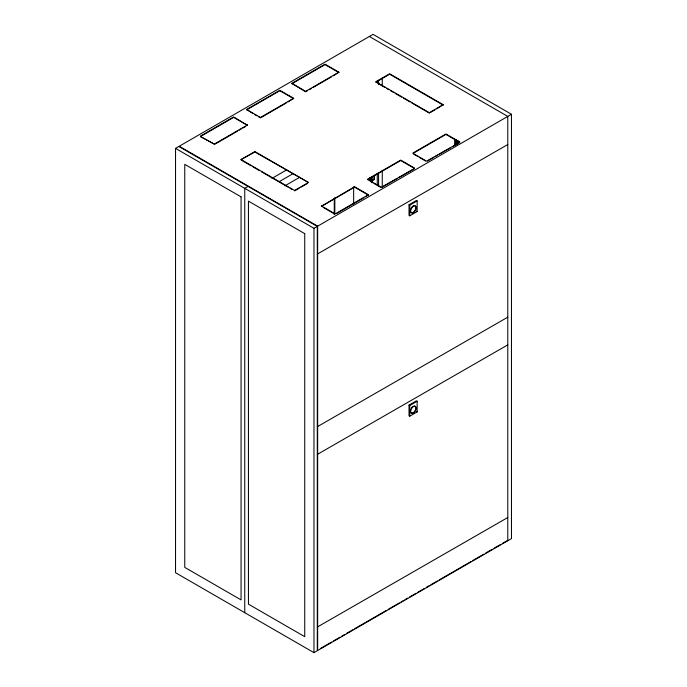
<?xml version="1.0" encoding="UTF-8"?>
<svg xmlns="http://www.w3.org/2000/svg" width="687" height="687" viewBox="0 0 687 687"><rect width="100%" height="100%" fill="white"/><g stroke="black" fill="none" stroke-linecap="round" stroke-linejoin="round"><path stroke-width="1.03" d="M175.537 148.375L178.852 146.46L317.291 226.384L317.291 650.735L313.968 652.65L175.537 572.726L175.537 148.375L313.968 228.299L317.291 226.384M200.449 136.12L233.674 116.936L247.518 125.36L233.674 117.365L200.449 136.55L214.292 144.115L247.518 124.931M253.056 113.638L246.599 109.482L279.824 90.298L293.667 98.293L288.128 101.916M307.51 90.727L305.663 91.792L291.82 83.367L325.045 64.192L338.889 72.178L333.35 75.802M246.599 109.903L279.824 90.727L293.667 98.713M291.82 83.797L325.045 64.612L338.889 72.607M246.599 109.482L260.442 117.468L293.667 98.293M291.82 83.367L305.663 91.362L338.889 72.178M215.22 144.004L237.367 131.217M239.213 130.152L241.06 129.087M242.906 128.022L245.671 126.425M258.595 116.833L260.442 117.898L286.281 102.981M309.356 89.654L311.202 88.589M313.049 87.524L331.503 76.867M241.06 159.564L254.903 151.569L308.429 182.476L254.903 151.999L241.06 159.564L294.586 190.471L308.429 182.476M443.175 104.682L389.641 73.775L375.798 81.77L429.332 112.677L443.175 104.682L436.709 108.838M375.798 82.2L389.641 74.205L443.175 105.111M248.076 186.417L244.752 188.341L244.752 612.684M271.958 178.38L286.797 169.818M279.351 181.574L293.255 173.545M284.916 185.825L299.747 177.255M294.586 190.892L299.197 188.229M301.043 187.165L307.51 183.438M411.796 102.981L429.332 113.106L434.862 109.903M368.421 195.16L354.578 187.165L321.353 206.349L354.578 186.735L368.421 194.73L365.647 196.757M414.562 168.092L400.719 160.097L367.493 179.281L381.337 187.268L414.562 168.513L400.719 160.526L367.493 179.702M459.783 141.977L445.94 133.991L412.715 153.167L426.558 161.162L459.783 142.407L445.94 134.412L413.643 153.064M369.34 179.376L368.79 179.693L370.637 180.758L370.637 178.629M372.114 180.243L373.951 179.178L374.509 179.496L374.509 175.228M371.744 181.093L374.509 179.496M455.541 141.84L456.091 141.522L457.937 142.587L457.387 142.905L455.541 141.84L455.541 139.71L457.387 140.775L457.937 140.457M455.541 145.189L455.541 143.059L456.091 142.741L456.091 144.871M368.421 194.73L335.196 213.915L321.353 205.92M337.042 213.271L363.801 197.822M382.264 187.165L397.026 178.637M398.872 177.572L413.643 169.045M427.486 161.059L433.944 157.323M435.79 156.258L437.636 155.193M439.482 154.128L450.552 147.739M452.398 146.666L458.864 142.939M317.66 226.169L511.463 114.274L511.463 538.625L317.66 650.52L317.66 226.169L179.221 146.245L373.032 34.35L511.463 114.274M507.779 144.536L317.291 254.087M409.023 204.752L416.408 200.484L417.146 200.913L417.146 211.57L409.761 215.83L409.023 215.409L409.023 204.752L409.761 205.173L417.146 200.913M507.779 317.179L317.291 426.73M507.779 344.883L317.291 454.433M409.023 405.098L416.408 400.83L417.146 401.26L417.146 411.917L409.761 416.176L409.023 415.755L409.023 405.098L409.761 405.519L417.146 401.26M507.779 517.526L317.291 627.076M320.443 648.485L331.581 642.053M333.444 640.98L339.936 637.227M341.791 636.153L344.582 634.548M346.437 633.474L352.938 629.73M354.793 628.657L386.352 610.434M388.215 609.36L399.353 602.928M401.208 601.855L403.063 600.782M404.918 599.708L407.709 598.102M409.564 597.029L416.064 593.285M417.919 592.211L424.42 588.458M426.275 587.385L429.057 585.779M430.912 584.706L437.413 580.953M439.268 579.88L470.835 561.657M472.69 560.583L483.828 554.151M485.683 553.087L492.184 549.334M494.039 548.26L500.54 544.508M502.395 543.434L507.04 540.755M369.34 36.48L507.779 116.404L507.779 540.755M378.571 83.797L385.029 87.524M386.875 88.589L388.722 89.654M390.568 90.727L393.333 92.324M395.18 93.389L401.646 97.116M403.492 98.181L409.95 101.916M455.541 143.059L457.387 144.124M413.643 154.128L417.335 156.258M419.182 157.323L425.639 161.059M254.903 114.703L256.749 115.768M370.267 181.308L372.114 182.373M373.951 183.438L380.418 187.165M416.408 211.141L417.146 211.57M200.449 136.55L214.292 144.115M241.06 159.994L251.21 165.85M253.056 166.915L259.514 170.651M261.361 171.716L288.128 187.165M289.974 188.229L291.82 189.294M323.199 207.414L334.268 213.803M416.408 411.487L417.146 411.917M457.387 140.775L457.387 142.905M456.091 139.392L456.091 141.522M454.614 139.057L454.614 145.481M409.761 205.173L409.761 215.83M409.761 405.519L409.761 416.176M382.264 78.206L382.264 85.712M382.264 170.385L382.264 187.542M378.571 80.336L378.571 84.621M378.571 172.523L378.571 186.452M377.275 81.049L377.275 83.196M377.275 173.193L377.275 184.975M373.951 175.975L373.951 179.178M372.114 176.49L372.114 182.922M371.555 176.817L371.555 182.167M369.709 178.491L369.709 180.638M369.34 177.933L369.34 180.423M353.65 186.83L353.65 203.979M334.827 197.701L334.827 213.777M334.268 198.457L334.268 214.524M313.968 228.299L313.968 652.65M414.605 205.679A3.916 2.259 -60 0 1 414.639 210.978A3.916 2.259 -60 0 1 410.371 211.433M410.457 209.733A3.916 2.259 -60 0 1 410.774 208.805M411.247 207.895A3.916 2.259 -60 0 1 413.96 205.688M413.96 406.034A3.916 2.259 -60 0 1 414.922 410.895A3.916 2.259 -60 0 1 410.371 411.779M410.457 410.079A3.916 2.259 -60 0 1 410.774 409.151M411.247 408.241A3.916 2.259 -60 0 1 413.248 406.283M241.06 196.86L184.76 164.356L184.76 567.393L241.06 599.897L241.06 196.86M304.736 233.632L248.445 201.128L248.445 604.165L304.736 636.669L304.736 233.632M414.012 212.249A3.916 2.259 -60 0 0 415.523 206.117A3.916 2.259 -60 0 0 410.826 209.947A3.916 2.259 -60 0 0 414.012 212.249M414.012 412.595A3.916 2.259 -60 0 0 415.523 406.464A3.916 2.259 -60 0 0 410.826 410.294A3.916 2.259 -60 0 0 414.012 412.595"/></g></svg>
